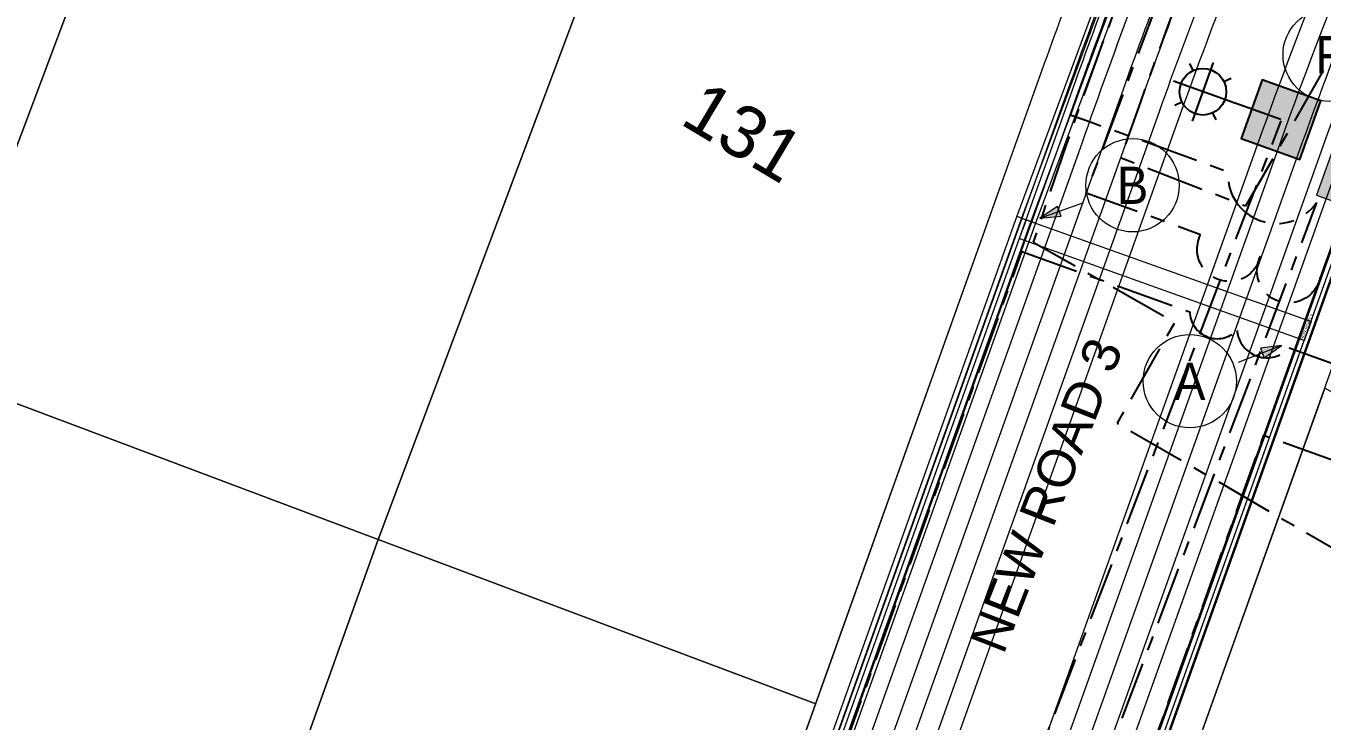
# Model space of a CAD drawing. Header units: metres. Extents: x 264965 to 265706, y 6180501 to 6181430.
# Drawn here: x 265514.3 to 265576.9, y 6180893.4 to 6180926.9 of the extents above; entities that cross this region are included whole.
import ezdxf
from ezdxf.enums import TextEntityAlignment as Align

# ---------------------------------------------------------------- set-up
doc = ezdxf.new("R2010")
doc.units = ezdxf.units.M
doc.linetypes.add('Cable Exist UG', pattern=[7, 4, -1, 1, -1])
doc.layers.get('0').update_dxf_attribs({"color": 6})
for name, color, linetype, lineweight in [('_User Miscellaneous1', 30, 'Continuous', 13), ('_User Miscellaneous10', 241, 'Continuous', 13), ('_User Miscellaneous8', 196, 'Continuous', 13), ('_User Miscellaneous9', 211, 'Continuous', 13), ('_User_HV_Exist', 1, 'Continuous', 25), ('_User_LV_Exist', 5, 'Continuous', 25), ('_User_SL_Exist', 4, 'Continuous', 25), ('Cadastre Developer_SP_NEW', 92, 'Continuous', 15)]:
    doc.layers.add(name, color=color, linetype=linetype, lineweight=lineweight)
doc.layers.add('_User Miscellaneous12', color=252, linetype='Continuous', lineweight=13, plot=False, transparency=0.5)
doc.layers.add('Equip_SP_SL_EXT', color=7, linetype='Continuous')
doc.layers.add('UG_Details_SP_MISC', color=7, linetype='Continuous')
doc.styles.add('ARIAL', font='arial.ttf', dxfattribs={"height": 2})
doc.styles.add('COLUMN_LABEL', font='arial.ttf', dxfattribs={"height": 2})
doc.styles.add('POLE_LABEL', font='arial.ttf', dxfattribs={"height": 2})
doc.styles.add('SL_LABEL', font='arial.ttf', dxfattribs={"height": 2})
doc.styles.get("Standard").update_dxf_attribs({"font": 'arial.ttf'})
doc.linetypes.add('Cable 4', pattern='A,4,-0.1,["*",Standard,S=2,R=0,X=0,Y=-1.6],-1.2', length=5.3)

# ---------------------------------------------------------------- blocks, each defined once
blk = doc.blocks.new('*U843')
at = {"layer": 'Equip_SP_SL_EXT'}
h = blk.add_hatch(color=256, dxfattribs=at)
h.dxf.hatch_style = 1
h.paths.add_polyline_path([(-1.421, 1.575), (-1.575, -1.421), (1.421, -1.575), (1.575, 1.421)])
blk.add_lwpolyline([(-1.421, 1.575), (-1.575, -1.421), (1.421, -1.575), (1.575, 1.421)], close=True)
at = {"width": 0.9, "flags": 8}
blk.add_attdef('ASSET_NUM', text='', height=2, dxfattribs=at).set_placement((4, 2), align=Align.MIDDLE_LEFT)
at = {"flags": 1}
blk.add_attdef('Z', (-2.351, -1.813), '', height=0.2, rotation=270, dxfattribs=at)
at = {"flags": 9}
for tag, p in [('NOTES', (-2, -1.813)), ('SUBURB', (-1.8, -1.813)), ('STREETNAME', (-1.6, -1.813)), ('LOCATION', (-1.4, -1.813)), ('LEGEND', (-1.2, -1.813)), ('USAGE', (-1, -1.813)), ('STATE', (-0.8, -1.813)), ('OWNED_BY', (-0.6, -1.813)), ('COLUMN_TYPE', (-0.4, -1.813)), ('STREET_CODE', (-0.2, -1.813)), ('STRUCTURE_PLANT_NUMBER', (0.031, -1.813))]:
    blk.add_attdef(tag, text='', height=0.2, rotation=270, dxfattribs=at).set_placement(p, align=Align.MIDDLE_LEFT)
blk = doc.blocks.new('*U842')
for tag, height, rotation, flags, p in [('LNUMBER', 1, 152.91598, 8, (-5.777, 4.077)), ('LANTNUMBER', 0.2, 270, 9, (-1.4, 2.6)), ('LOUTREACH', 0.2, 270, 9, (-1.4, 2.2)), ('LOUTREACHVOCAB', 0.2, 270, 9, (-1.4, 2)), ('LRATECODE', 0.2, 270, 9, (-1.4, 1.8)), ('LREMOVE', 0.2, 270, 9, (-1.4, 1.6)), ('LREPLACE', 0.2, 270, 9, (-1.4, 1.4)), ('LTYPEVOCAB', 0.2, 270, 9, (-1.4, 1)), ('LEGEND', 0.2, 270, 9, (-1.4, 0.8)), ('LTYPE', 0.2, 270, 9, (-1.4, 1.2)), ('SUBURB', 0.2, 270, 9, (-1.4, 0.6)), ('STREETNAME', 0.2, 270, 9, (-1.4, 0.4)), ('LOCATION', 0.2, 270, 9, (-1.4, 0.2)), ('LNEW', 0.2, 270, 9, (-6.4, 0)), ('LMASTVOCAB', 0.2, 270, 9, (-6.2, 0)), ('LMAST', 0.2, 270, 9, (-6, 0)), ('LLAMPVOCAB', 0.2, 270, 9, (-5.8, 0)), ('LLAMP', 0.2, 270, 9, (-5.6, 0)), ('LEXIST', 0.2, 270, 9, (-5.4, 0)), ('LCHARGE3PERCENT', 0.2, 270, 9, (-5.2, 0)), ('LCHARGE3', 0.2, 270, 9, (-5, 0)), ('LCHARGE2PERCENT', 0.2, 270, 9, (-4.8, 0)), ('LCHARGE2', 0.2, 270, 9, (-4.6, 0)), ('LCHARGE1PERCENT', 0.2, 270, 9, (-4.4, 0)), ('LCHARGE1', 0.2, 270, 9, (-4.2, 0)), ('LCATEGORY', 0.2, 270, 9, (-4, 0)), ('LBRACKETVOCAB', 0.2, 270, 9, (-3.8, 0)), ('LBRACKET', 0.2, 270, 9, (-3.6, 0)), ('LKINGHEIGHT', 0.2, 270, 9, (-3.4, 0)), ('CREPLACE', 0.2, 270, 9, (-3.2, 0)), ('CREMOVE', 0.2, 270, 9, (-3, 0)), ('CNUMBER', 0.2, 270, 9, (-2.8, 0)), ('CNEW', 0.2, 270, 9, (-2.6, 0)), ('CEXIST', 0.2, 270, 9, (-2.4, 0)), ('USAGE', 0.2, 270, 9, (-2.2, 0)), ('STATE', 0.2, 270, 9, (-2, 0)), ('OWNED_BY', 0.2, 270, 9, (-1.8, 0)), ('ORIENTATION', 0.2, 270, 9, (-1.6, 0)), ('OPERATING_VOLTAGE', 0.2, 270, 9, (-1.4, 0)), ('NOTES', 0.2, 270, 9, (-1.4, 0)), ('NO_PHASES', 0.2, 270, 9, (-1.2, 0)), ('LANTERN_TYPE', 0.2, 270, 9, (-1, 0)), ('LANTERN_PURPOSE', 0.2, 270, 9, (-0.8, 0)), ('CONTROL_TYPE', 0.2, 270, 9, (-0.6, 0)), ('CONSTRUCTED_VOLTAGE', 0.2, 270, 9, (-0.4, 0)), ('MAINTAINED_BY', 0.2, 270, 9, (-1.4, -0.663))]:
    blk.add_attdef(tag, text='', height=height, rotation=rotation, dxfattribs=dict(flags=flags)).set_placement(p, align=Align.MIDDLE_LEFT)
at = {"style": 'SL_LABEL'}
for tag, height, rotation, flags, p in [('ASSET_NUM', 1, 152.91598, 8, (-6.688, 2.297)), ('STREET_CODE', 0.001, 270, 9, (0.001, 0))]:
    blk.add_attdef(tag, text='', height=height, rotation=rotation, dxfattribs=dict(at, flags=flags)).set_placement(p, align=Align.MIDDLE_LEFT)
for tag, p, height, flags in [('OPERATED_BY', (-1.4, -0.407), 0.2, 9), ('Z', (0, 0), 0.001, 1)]:
    blk.add_attdef(tag, p, '', height=height, rotation=270, dxfattribs=dict(flags=flags))
blk.add_wipeout([(-5.064, 2.589), (-4.023, 3.248), (-2.793, 3.324), (-2.134, 2.283), (-2.059, 1.053), (-3.1, 0.394), (-4.33, 0.319), (-4.989, 1.36)])
for p, q in [((-4.244, 0.486), (-2.878, 3.157)), ((-4.023, 3.248), (-3.907, 2.892)), ((-3.049, 2.823), (-2.878, 3.157)), ((-4.563, 2.333), (-4.897, 2.504)), ((-2.226, 1.138), (-4.897, 2.504)), ((-2.134, 2.283), (-2.491, 2.167)), ((-4.989, 1.36), (-4.632, 1.475)), ((0, 0), (-2.56, 1.309)), ((-4.244, 0.486), (-4.074, 0.82)), ((-3.1, 0.394), (-3.215, 0.751))]:
    blk.add_line(p, q)
blk.add_circle((-3.561, 1.821), 1.125)
blk = doc.blocks.new('*U846')
h = blk.add_hatch(color=256)
h.dxf.hatch_style = 1
h.paths.add_polyline_path([(-0.29, -3.747), (-0.785, -3.675), (-0.681, -4.701)])
blk.add_line((-0.681, -4.701), (-0.358, -2.474))
at = {"flags": 128}
blk.add_lwpolyline([(-0.29, -3.747), (-0.785, -3.675), (-0.681, -4.701), (-0.29, -3.747)], dxfattribs=at)
blk.add_circle((0, 0), 2.25)
at = {"width": 0.9}
blk.add_attdef('CODE', text='', height=1.8, dxfattribs=at).set_placement((0, 0), align=Align.MIDDLE_CENTER)
at = {"flags": 1}
blk.add_attdef('Z', (0, 0), '', height=0.2, dxfattribs=at)
blk = doc.blocks.new('COLUMN_EXT')
blk.add_hatch(color=256).paths.add_polyline_path([(1.5, -1.5), (1.5, 1.5), (-1.5, 1.5), (-1.5, -1.5)])
blk.add_lwpolyline([(1.5, 1.5), (-1.5, 1.5), (-1.5, -1.5), (1.5, -1.5)], close=True)
at = {"flags": 9}
for tag, p in [('SUBURB', (-1.813, 1.8)), ('NOTES', (-1.813, 2)), ('STREETNAME', (-1.813, 1.6)), ('LOCATION', (-1.813, 1.4)), ('LEGEND', (-1.813, 1.2)), ('OWNED_BY', (-1.813, 0.6)), ('USAGE', (-1.813, 1)), ('STATE', (-1.813, 0.8)), ('COLUMN_TYPE', (-1.813, 0.4))]:
    blk.add_attdef(tag, text='', height=0.2, rotation=180, dxfattribs=at).set_placement(p, align=Align.MIDDLE_LEFT)
at = {"flags": 1}
blk.add_attdef('Z', (-1.813, 2.351), '', height=0.2, rotation=180, dxfattribs=at)
at = {"flags": 9}
for tag, style, p in [('STRUCTURE_PLANT_NUMBER', 'POLE_LABEL', (-1.813, -0.031)), ('STREET_CODE', 'COLUMN_LABEL', (-1.813, 0.2))]:
    blk.add_attdef(tag, text='', height=0.2, rotation=180, dxfattribs=dict(at, style=style)).set_placement(p, align=Align.MIDDLE_LEFT)
at = {"style": 'COLUMN_LABEL', "width": 0.9, "flags": 8}
blk.add_attdef('ASSET_NUM', text='', height=2, rotation=270, dxfattribs=at).set_placement((2, -4), align=Align.MIDDLE_LEFT)
blk = doc.blocks.new('*U346')
h = blk.add_hatch(color=256)
h.dxf.hatch_style = 1
h.paths.add_polyline_path([(0.397, 3.737), (0.889, 3.652), (0.815, 4.68)])
blk.add_line((0.815, 4.68), (0.429, 2.463))
at = {"flags": 128}
blk.add_lwpolyline([(0.397, 3.737), (0.889, 3.652), (0.815, 4.68), (0.397, 3.737)], dxfattribs=at)
blk.add_circle((0, 0), 2.25)
at = {"width": 0.9}
blk.add_attdef('CODE', text='', height=1.8, dxfattribs=at).set_placement((0, 0), align=Align.MIDDLE_CENTER)
at = {"flags": 1}
blk.add_attdef('Z', (0, 0), '', height=0.2, dxfattribs=at)
blk = doc.blocks.new('*U446')
h = blk.add_hatch(color=256)
h.dxf.hatch_style = 1
h.paths.add_polyline_path([(-3.75, 0.243), (-3.685, 0.739), (-4.709, 0.622)])
blk.add_line((-4.709, 0.622), (-2.478, 0.327))
at = {"flags": 128}
blk.add_lwpolyline([(-3.75, 0.243), (-3.685, 0.739), (-4.709, 0.622), (-3.75, 0.243)], dxfattribs=at)
blk.add_circle((0, 0), 2.25)
at = {"width": 0.9}
blk.add_attdef('CODE', text='', height=1.8, dxfattribs=at).set_placement((0, 0), align=Align.MIDDLE_CENTER)
at = {"flags": 1}
blk.add_attdef('Z', (0, 0), '', height=0.2, dxfattribs=at)

msp = doc.modelspace()

# ---------------------------------------------------------------- linework, layer by layer
at = {"layer": '_User Miscellaneous1', "ltscale": 0.5}
for p, q in [((265568.577, 6180935.036), (265562.151, 6180917.703)), ((265568.835, 6180935.044), (265562.377, 6180917.621)), ((265569.353, 6180935.058), (265562.828, 6180917.457)), ((265569.611, 6180935.066), (265563.053, 6180917.375)), ((265546.917, 6180830.989), (265578.598, 6180919.625)), ((265547.53, 6180831.279), (265579.05, 6180919.463)), ((265562.151, 6180917.703), (265529.76, 6180827.08)), ((265562.377, 6180917.621), (265529.986, 6180826.999)), ((265562.828, 6180917.457), (265530.438, 6180826.837)), ((265563.053, 6180917.375), (265530.664, 6180826.757)), ((265562.151, 6180917.703), (265562.602, 6180917.539)), ((265562.377, 6180917.621), (265562.602, 6180917.539)), ((265563.053, 6180917.375), (265562.602, 6180917.539)), ((265562.828, 6180917.457), (265562.602, 6180917.539))]:
    msp.add_line(p, q, dxfattribs=at)
at = {"layer": '_User Miscellaneous1', "lineweight": 0}
for p, q in [((265562.602, 6180917.539), (265562.441, 6180917.087)), ((265562.602, 6180917.539), (265562.441, 6180917.087)), ((265562.602, 6180917.539), (265576.351, 6180912.625)), ((265562.602, 6180917.539), (265576.351, 6180912.625)), ((265562.279, 6180916.635), (265562.441, 6180917.087)), ((265562.279, 6180916.635), (265562.441, 6180917.087)), ((265562.279, 6180916.635), (265576.028, 6180911.721)), ((265562.279, 6180916.635), (265576.028, 6180911.721)), ((265576.351, 6180912.625), (265576.189, 6180912.173)), ((265576.351, 6180912.625), (265576.189, 6180912.173)), ((265576.028, 6180911.721), (265576.189, 6180912.173)), ((265576.028, 6180911.721), (265576.189, 6180912.173))]:
    msp.add_line(p, q, dxfattribs=at)
at = {"layer": '_User Miscellaneous10', "color": 6, "transparency": 33554534}
msp.add_lwpolyline([(265447.366, 6180817.736), (265485.14, 6180802.302, 0.427339), (265528.3, 6180821.567), (265564.984, 6180924.203, -0.009438), (265569.094, 6180935.051), (265565.177, 6180944.022), (265483.783, 6180974.568, 0.02454), (265456.437, 6180983.326), (265448.374, 6180978.092), (265427.483, 6180853.41, 0.350626)], format="xyb", close=True, dxfattribs=at)
at = {"layer": '_User Miscellaneous10', "color": 4, "transparency": 33554534}
msp.add_lwpolyline([(265447.441, 6180817.921), (265485.215, 6180802.488, 0.427339), (265528.111, 6180821.635), (265564.796, 6180924.27, -0.00937), (265568.877, 6180935.048), (265565.028, 6180943.864), (265483.712, 6180974.381, 0.024464), (265456.471, 6180983.11), (265448.557, 6180977.972), (265427.681, 6180853.377, 0.350626)], format="xyb", close=True, dxfattribs=at)
at = {"layer": '_User Miscellaneous10'}
msp.add_lwpolyline([(265448.009, 6180819.31), (265485.783, 6180803.876, 0.427339), (265526.699, 6180822.14), (265563.383, 6180924.775, -0.008862), (265567.252, 6180935.022), (265563.907, 6180942.683), (265483.185, 6180972.976, 0.023891), (265456.727, 6180981.488), (265449.927, 6180977.073), (265429.16, 6180853.13, 0.350626)], format="xyb", close=True, dxfattribs=at)
at = {"layer": '_User_LV_Exist', "linetype": 'Cable Exist UG', "ltscale": 0.7, "transparency": 33554687, "flags": 128}
for points in [[(265607.252, 6180906.486), (265610.077, 6180905.476), (265611.76, 6180910.184), (265579.306, 6180921.784), (265576.785, 6180914.732), (265576.785, 6180914.732, -1.139217), (265573.916, 6180915.778, -1.13442), (265571.024, 6180916.811), (265569.029, 6180917.543), (265565.505, 6180918.826), (265571.588, 6180935.087), (265566.896, 6180945.833), (265570.766, 6180953.994), (265571.624, 6180955.804), (265572.056, 6180956.714), (265580.142, 6180960.194), (265586.01, 6180973.816), (265587.877, 6180978.151)], [(265549.408, 6180950.26), (265565.401, 6180944.258), (265569.419, 6180935.056), (265565.601, 6180925.031), (265564.732, 6180922.604), (265565.614, 6180922.289), (265568.263, 6180921.342), (265572.342, 6180919.851, 0.75837), (265576.618, 6180918.366), (265564.38, 6180885.967), (265561.48, 6180879.152), (265563.779, 6180878.343), (265564.31, 6180880.023)]]:
    msp.add_lwpolyline(points, format="xyb", dxfattribs=at)
at = {"layer": '_User_LV_Exist', "linetype": 'Cable Exist UG', "ltscale": 0.7, "transparency": 33554687}
msp.add_lwpolyline([(265538.845, 6180850.179), (265562.4, 6180916.007), (265570.496, 6180913.092, 0.659693), (265572.781, 6180912.201, 0.659693), (265575.296, 6180911.364), (265581.297, 6180909.203), (265585.975, 6180907.44), (265583.757, 6180901.556), (265580.913, 6180893.599), (265603.009, 6180885.701), (265604.692, 6180890.409), (265601.867, 6180891.419)], format="xyb", dxfattribs=at)
at = {"layer": '_User_LV_Exist', "linetype": 'Cable Exist UG', "ltscale": 0.7, "transparency": 33554687, "flags": 128}
msp.add_lwpolyline([(265566.163, 6180885.012), (265574.072, 6180907.141), (265581.605, 6180904.449), (265577.078, 6180891.783), (265604.824, 6180881.866), (265608.863, 6180893.166), (265603.213, 6180895.186)], dxfattribs=at)
at = {"layer": 'Cadastre Developer_SP_NEW', "transparency": 33554687}
for points in [[(265527.172, 6180956.469), (265505.639, 6180964.55), (265488.273, 6180918.277), (265509.806, 6180910.195)], [(265548.706, 6180948.387), (265527.172, 6180956.469), (265509.806, 6180910.195), (265531.34, 6180902.113)], [(265531.34, 6180902.113), (265509.806, 6180910.195), (265488.678, 6180851.132), (265531.576, 6180835.786), (265536.962, 6180850.852), (265515.72, 6180858.451)], [(265577.009, 6180909.417), (265568.046, 6180884.339), (265616.201, 6180867.127), (265622.45, 6180883.785)], [(265552.451, 6180894.188), (265531.34, 6180902.113), (265515.72, 6180858.451), (265536.962, 6180850.852)]]:
    msp.add_lwpolyline(points, close=True, dxfattribs=at)
msp.add_lwpolyline([(265567.252, 6180935.022), (265563.907, 6180942.683), (265548.706, 6180948.387), (265531.34, 6180902.113), (265552.451, 6180894.188), (265563.383, 6180924.775, -0.008862)], format="xyb", close=True, dxfattribs=at)
at = {"layer": 'UG_Details_SP_MISC', "lineweight": 0}
for p, q in [((265562.602, 6180917.539), (265562.441, 6180917.087)), ((265562.602, 6180917.539), (265576.351, 6180912.625)), ((265562.279, 6180916.635), (265562.441, 6180917.087)), ((265562.279, 6180916.635), (265576.028, 6180911.721)), ((265576.351, 6180912.625), (265576.189, 6180912.173)), ((265576.028, 6180911.721), (265576.189, 6180912.173))]:
    msp.add_line(p, q, dxfattribs=at)

# ---------------------------------------------------------------- block references
at = {"layer": '_User Miscellaneous1'}
ref = msp.add_blockref('*U843', (265578.533, 6180919.635), dxfattribs=dict(at, rotation=343.2631356315109))
ref.add_attrib('ASSET_NUM', '927374', dxfattribs={"layer": '0', "height": 2.5, "rotation": 330.5736}).set_placement((265583.103, 6180919.808), align=Align.MIDDLE_LEFT)
at = {"layer": '_User Miscellaneous8', "transparency": 33554687}
ref = msp.add_blockref('*U846', (265570.5, 6180909.75), dxfattribs=dict(at, rotation=119.3988901699086))
ref.add_attrib('CODE', 'A', dxfattribs={"layer": '0', "height": 1.8, "width": 0.9}).set_placement((265570.5, 6180909.75), align=Align.MIDDLE_CENTER)

# ---------------------------------------------------------------- texts
at = {"layer": '_User Miscellaneous9', "color": 7, "insert": (265576.14, 6180912.366), "char_height": 0.15, "attachment_point": 5, "rotation": 65.67208, "line_spacing_factor": 0.84}
msp.add_mtext('NEW ROAD 3', dxfattribs=at)
at = {"layer": '_User_LV_Exist'}
msp.add_text('NEW ROAD 3', height=1.8, rotation=68.67998, dxfattribs=at).set_placement((265561.51, 6180896.511))
at = {"layer": 'Cadastre Developer_SP_NEW', "transparency": 33554687, "style": 'ARIAL'}
msp.add_text('131', height=2.5, rotation=329.12694, dxfattribs=at).set_placement((265545.834, 6180922.204))

# ---------------------------------------------------------------- next in the draw order: block references
at = {"layer": '_User_SL_Exist', "linetype": 'Cable 4', "rotation": 7.415790102439849}
msp.add_blockref('*U842', (265574.9, 6180922.367), dxfattribs=at)

# ---------------------------------------------------------------- next in the draw order: linework, layer by layer
at = {"layer": '_User Miscellaneous10'}
msp.add_lwpolyline([(265543.649, 6180816.081), (265580.425, 6180918.972, -0.015877), (265587.101, 6180935.908), (265627.721, 6181030.198, 0.406457), (265593.324, 6181120.12), (265522.022, 6181153.108, -0.098454), (265461.652, 6181197.04, 0.182856), (265352.412, 6181246.557), (265276.859, 6181251.306), (265272.183, 6181256.61), (265273.875, 6181283.538, 0.288476), (265261.897, 6181305.52), (265219.487, 6181329.251, -0.112599), (265210.289, 6181337.071, 0.162091), (265204.42, 6181342.816), (265196.512, 6181347.24)], format="xyb", dxfattribs=at)
at = {"layer": '_User Miscellaneous10', "color": 5, "transparency": 33554534}
for points in [[(265445.739, 6180813.755), (265483.513, 6180798.322, 0.427339), (265532.349, 6180820.12), (265569.033, 6180922.756, -0.010919), (265573.758, 6180935.115), (265568.39, 6180947.409), (265485.293, 6180978.594, 0.026155), (265455.692, 6180987.969), (265444.446, 6180980.668), (265423.242, 6180854.121, 0.350626)], [(265446.496, 6180815.607), (265484.27, 6180800.173, 0.427339), (265530.466, 6180820.793), (265567.15, 6180923.429, -0.010226), (265571.588, 6180935.087), (265566.896, 6180945.833), (265484.591, 6180976.721, 0.025409), (265456.04, 6180985.811), (265446.273, 6180979.47), (265425.215, 6180853.791, 0.350626)], [(265447.252, 6180817.458), (265485.026, 6180802.025, 0.427339), (265528.582, 6180821.466), (265565.267, 6180924.102, -0.00954), (265569.419, 6180935.056), (265565.401, 6180944.258), (265483.888, 6180974.849, 0.024654), (265456.385, 6180983.65), (265448.1, 6180978.271), (265427.187, 6180853.46, 0.350626)]]:
    msp.add_lwpolyline(points, format="xyb", close=True, dxfattribs=at)
at = {"layer": '_User Miscellaneous10', "color": 1, "transparency": 33554534}
for points in [[(265446.118, 6180814.681), (265483.891, 6180799.248, 0.427339), (265531.407, 6180820.457), (265568.092, 6180923.092, -0.010572), (265572.673, 6180935.102), (265567.643, 6180946.621), (265484.942, 6180977.657, 0.025783), (265455.866, 6180986.89), (265445.359, 6180980.069), (265424.229, 6180853.956, 0.350626)], [(265446.874, 6180816.533), (265484.648, 6180801.099, 0.427339), (265529.524, 6180821.13), (265565.305, 6180921.237, -0.011402), (265570.503, 6180935.072), (265566.149, 6180945.046), (265484.239, 6180975.785, 0.025032), (265456.213, 6180984.731), (265447.186, 6180978.871), (265426.201, 6180853.625, 0.350626)]]:
    msp.add_lwpolyline(points, format="xyb", close=True, dxfattribs=at)
at = {"layer": '_User Miscellaneous12', "color": 6, "transparency": 33554534}
msp.add_lwpolyline([(265542.048, 6180816.653), (265578.824, 6180919.544, -0.015877), (265585.54, 6180936.582), (265626.16, 6181030.87, 0.406457), (265592.61, 6181118.577), (265521.308, 6181151.565, -0.098412), (265460.425, 6181195.863, 0.182805), (265352.305, 6181244.86), (265276.05, 6181249.654), (265270.442, 6181256.014), (265272.179, 6181283.645, 0.288476), (265261.067, 6181304.036), (265218.679, 6181327.756, -0.113686), (265208.838, 6181336.173, 0.166227), (265203.633, 6181341.308), (265195.682, 6181345.757)], format="xyb", dxfattribs=at)
at = {"layer": '_User Miscellaneous12', "color": 4, "transparency": 33554534}
msp.add_lwpolyline([(265542.236, 6180816.586), (265579.012, 6180919.477, -0.015877), (265585.724, 6180936.503), (265626.343, 6181030.791, 0.406457), (265592.694, 6181118.759), (265521.392, 6181151.747, -0.098417), (265460.569, 6181196.002, 0.182811), (265352.317, 6181245.06), (265276.145, 6181249.848), (265270.647, 6181256.084), (265272.378, 6181283.632, 0.288476), (265261.165, 6181304.211), (265218.774, 6181327.932, -0.113559), (265209.009, 6181336.278, 0.165698), (265203.725, 6181341.485), (265195.779, 6181345.931)], format="xyb", dxfattribs=at)
at = {"layer": '_User Miscellaneous12', "color": 5, "transparency": 33554534}
for points in [[(265541.765, 6180816.754), (265578.541, 6180919.645, -0.015877), (265585.264, 6180936.701), (265625.884, 6181030.989, 0.406457), (265592.484, 6181118.305), (265521.182, 6181151.293, -0.098404), (265460.208, 6181195.656, 0.182796), (265352.286, 6181244.561), (265275.907, 6181249.362), (265270.135, 6181255.908), (265271.879, 6181283.664, 0.288476), (265260.921, 6181303.775), (265218.536, 6181327.492, -0.113878), (265208.581, 6181336.016, 0.167045), (265203.495, 6181341.041), (265195.535, 6181345.495)], [(265539.882, 6180817.428), (265576.658, 6180920.318, -0.015877), (265583.428, 6180937.493), (265624.047, 6181031.78, 0.406457), (265591.644, 6181116.49), (265520.343, 6181149.478, -0.098355), (265458.765, 6181194.271, 0.182735), (265352.159, 6181242.565), (265274.955, 6181247.418), (265268.087, 6181255.207), (265269.883, 6181283.789, 0.288476), (265259.944, 6181302.029), (265217.584, 6181325.733, -0.115166), (265206.861, 6181334.979, 0.17342), (265202.575, 6181339.264), (265194.559, 6181343.75)], [(265537.999, 6180818.101), (265574.775, 6180920.991, -0.015877), (265581.592, 6180938.285), (265622.211, 6181032.571, 0.406457), (265590.805, 6181114.674), (265519.503, 6181147.663, -0.098306), (265457.322, 6181192.885, 0.182673), (265352.033, 6181240.569), (265274.002, 6181245.474), (265266.039, 6181254.506), (265267.887, 6181283.915, 0.288476), (265258.967, 6181300.284), (265216.632, 6181323.974, -0.116502), (265205.126, 6181333.966, 0.182178), (265201.662, 6181337.483), (265193.582, 6181342.004)]]:
    msp.add_lwpolyline(points, format="xyb", dxfattribs=at)
at = {"layer": '_User Miscellaneous12', "color": 1, "transparency": 33554534}
for points in [[(265540.824, 6180817.091), (265577.6, 6180919.982, -0.015877), (265584.346, 6180937.097), (265624.966, 6181031.384, 0.406457), (265592.064, 6181117.397), (265520.762, 6181150.386, -0.09838), (265459.487, 6181194.963, 0.182766), (265352.222, 6181243.563), (265275.431, 6181248.39), (265269.111, 6181255.558), (265270.881, 6181283.726, 0.288476), (265260.432, 6181302.902), (265218.06, 6181326.612, -0.114519), (265207.723, 6181335.495, 0.17001), (265203.034, 6181340.153), (265195.047, 6181344.622)], [(265538.94, 6180817.764), (265575.716, 6180920.655, -0.015877), (265582.51, 6180937.889), (265623.129, 6181032.176, 0.406457), (265591.225, 6181115.582), (265519.923, 6181148.571, -0.09833), (265458.043, 6181193.578, 0.182704), (265352.096, 6181241.567), (265274.479, 6181246.446), (265267.063, 6181254.856), (265268.885, 6181283.852, 0.288476), (265259.456, 6181301.157), (265217.108, 6181324.853, -0.115825), (265205.996, 6181334.469, 0.177409), (265202.117, 6181338.374), (265194.07, 6181342.877)], [(265537.057, 6180818.437), (265573.833, 6180921.328, -0.015877), (265580.673, 6180938.681), (265621.292, 6181032.967, 0.406457), (265590.385, 6181113.767), (265519.083, 6181146.755, -0.098282), (265456.601, 6181192.192, 0.182642), (265351.969, 6181239.571), (265273.526, 6181244.502), (265265.015, 6181254.155), (265266.889, 6181283.977, 0.288476), (265258.479, 6181299.411), (265216.155, 6181323.095, -0.117205), (265204.251, 6181333.47, 0.188045), (265201.208, 6181336.591), (265193.094, 6181341.132)]]:
    msp.add_lwpolyline(points, format="xyb", dxfattribs=at)
msp.add_lwpolyline([(265445.361, 6180812.83), (265483.135, 6180797.396, 0.427339), (265533.291, 6180819.784), (265569.975, 6180922.419, -0.011268), (265574.843, 6180935.129), (265569.138, 6180948.196), (265485.645, 6180979.53, 0.026525), (265455.516, 6180989.047), (265443.532, 6180981.267), (265422.256, 6180854.286, 0.350626)], format="xyb", close=True, dxfattribs=at)
at = {"layer": '_User_HV_Exist', "linetype": 'Cable Exist UG', "ltscale": 0.7, "flags": 128}
for points in [[(265596.642, 6180918.289), (265579.029, 6180928.381), (265573.189, 6180918.188), (265567.184, 6180920.516, -0.010248), (265572.478, 6180934.854), (265566.731, 6180946.559), (265487.965, 6180976.332), (265494.347, 6180993.503), (265480.243, 6180998.609), (265485.35, 6181012.713)], [(265383.828, 6180997.619), (265429.703, 6180989.749), (265435.207, 6180981.998), (265447.288, 6180978.102), (265456.333, 6180983.974, -0.026552), (265485.95, 6180974.387), (265565.626, 6180944.494), (265569.744, 6180935.061, 0.016476), (265562.951, 6180916.452), (265569.78, 6180912.599), (265566.992, 6180907.733), (265584.692, 6180897.476)]]:
    msp.add_lwpolyline(points, format="xyb", dxfattribs=at)
at = {"layer": '_User_SL_Exist', "linetype": 'Cable Exist UG', "ltscale": 0.7, "transparency": 33554687, "flags": 128}
msp.add_lwpolyline([(265565.221, 6180885.349, -0.384449), (265562.611, 6180890.117), (265574.913, 6180922.308)], format="xyb", dxfattribs=at)

# ---------------------------------------------------------------- next in the draw order: block references
at = {"layer": '_User Miscellaneous8', "transparency": 33554687}
ref = msp.add_blockref('*U446', (265577.25, 6180925.5), dxfattribs=dict(at, rotation=119.3988901699086))
ref.add_attrib('CODE', 'F', dxfattribs={"layer": '0', "height": 1.8, "width": 0.9}).set_placement((265577.25, 6180925.5), align=Align.MIDDLE_CENTER)
ref = msp.add_blockref('*U346', (265567.741, 6180919.2), dxfattribs=dict(at, rotation=119.3988901699086))
ref.add_attrib('CODE', 'B', dxfattribs={"layer": '0', "height": 1.8, "width": 0.9}).set_placement((265567.741, 6180919.2), align=Align.MIDDLE_CENTER)
at = {"layer": '_User_SL_Exist', "rotation": 343.2631356315109}
msp.add_blockref('*U843', (265574.9, 6180922.367), dxfattribs=at)
at = {"layer": '_User_SL_Exist', "ltscale": 0.5, "rotation": 160.3317657003594}
msp.add_blockref('COLUMN_EXT', (265574.9, 6180922.367), dxfattribs=at)

doc.saveas('drawing.dxf')
